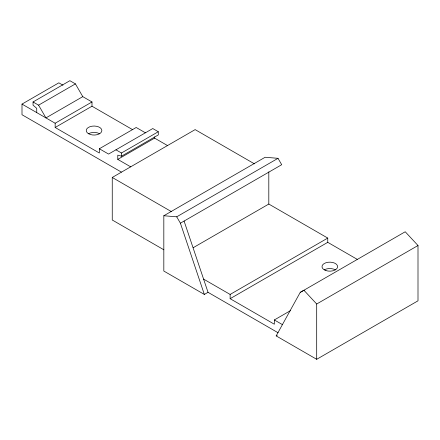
<?xml version="1.0" encoding="UTF-8"?>
<svg xmlns="http://www.w3.org/2000/svg" width="440" height="440" viewBox="0 0 440 440"><rect width="100%" height="100%" fill="white"/><g stroke="black" fill="none" stroke-linecap="round" stroke-linejoin="round"><path stroke-width="0.66" d="M276.177 335.907L300.234 292.375L405.218 231.759L418 245.52L418 300.817L316.695 359.304L276.177 335.907L277.228 335.302M121.396 172.112L22 114.725L22 104.093L58.839 82.825L62.964 85.206M36.735 112.596L36.735 108.345L33.05 105.155L33.05 101.965L69.889 80.696L75.416 83.886L82.781 96.646L91.993 101.965L91.993 106.216L132.66 129.696M33.05 101.965L38.577 105.155L75.416 83.886M82.781 96.646L45.942 117.915L38.577 105.155M22 104.093L55.154 123.233L91.993 101.965M55.154 123.233L55.154 127.485L91.993 106.216M55.154 127.485L99.358 153.005L99.358 148.753L136.197 127.485L145.404 132.803M115.934 149.815L121.462 153.005L158.296 131.736L158.296 134.932L121.462 156.195L117.777 155.133L117.777 159.385L130.746 166.876M117.777 159.385L154.616 138.121L167.58 145.607M163.856 249.794L112.25 220L112.25 177.463L195.135 129.613L254.447 163.856M204.341 294.437L163.823 271.046L163.823 215.749L265.128 157.262L278.02 158.323L281.705 164.703L180.4 223.19L204.341 294.437L208.027 292.309L278.08 332.756M163.823 215.749L176.715 216.81L278.02 158.323M193.215 247.693L268.807 204.05L327.75 238.079L327.75 242.33L230.131 298.689L230.131 294.437L327.75 238.079M230.131 298.689L274.335 324.214L274.335 319.957L290.406 310.679M316.695 359.304L316.695 304.007L418 245.52M300.234 292.375L303.908 290.263M158.296 131.736L152.774 128.546L108.57 154.072L99.358 148.753M327.75 242.33L357.22 259.347M112.25 177.463L171.567 211.706M203.594 279.114L230.131 294.437M274.335 319.957L282.552 324.704M303.914 290.246L316.695 304.007M176.715 216.81L180.4 223.19M184.085 221.062L208.027 292.309M268.807 171.859L268.807 204.05M154.616 136.906L154.616 138.121M121.462 153.005L121.462 156.195M88.528 133.738A7.816 4.51 0 0 0 101.602 131.714A7.816 4.51 0 0 0 92.032 126.192A7.816 4.51 0 0 0 88.528 133.738A7.816 4.51 0 0 1 99.578 133.738M324.286 269.852A7.816 4.51 0 0 1 335.335 269.852M325.902 270.567A7.816 4.51 0 0 0 337.623 266.662A7.816 4.51 0 0 0 325.902 262.757A7.816 4.51 0 0 0 325.902 270.567"/></g></svg>
